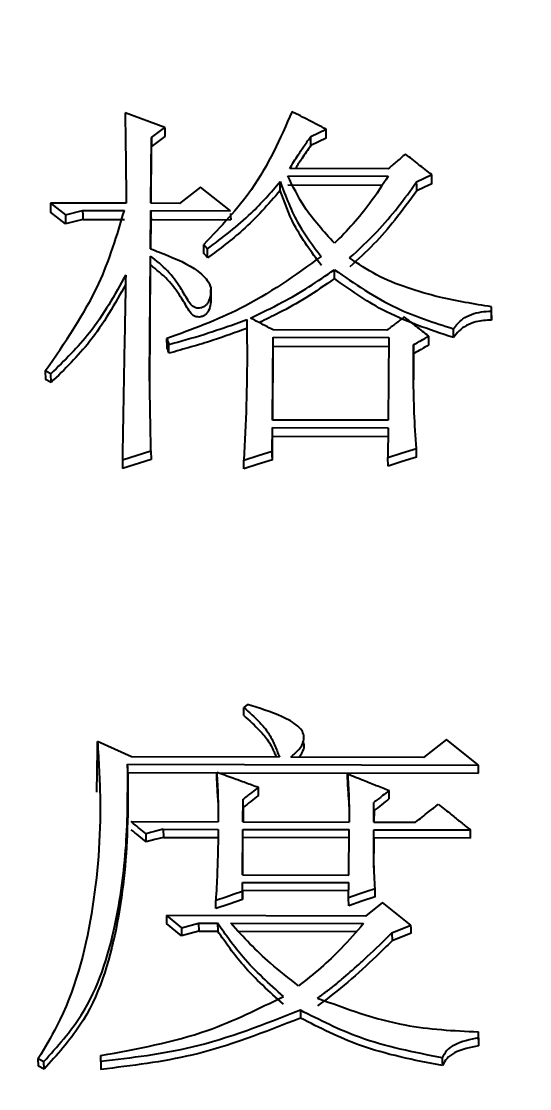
# Model space of a CAD drawing. Header units: millimetres. Extents: x 2312 to 3992, y 755 to 1943.
# Drawn here: x 2745.76 to 2748.37, y 1706.32 to 1711.8 of the extents above; entities that cross this region are included whole.
import ezdxf

# ---------------------------------------------------------------- set-up
doc = ezdxf.new("R2010")
doc.units = ezdxf.units.MM
doc.layers.add('标注', color=3, linetype='Continuous', lineweight=13)
doc.styles.add('SLDTEXTSTYLE1', font='txt.shx', dxfattribs={"width": 0.7, "bigfont": 'gbcbig.shx'})
doc.dimstyles.new('SLDDIMSTYLE12$0', dxfattribs={"dimtxt": 12, "dimasz": 10, "dimexe": 0, "dimexo": 0.0625, "dimgap": 0.875, "dimtad": 1, "dimdec": 1, "dimlfac": 1.8, "dimrnd": 1e-09, "dimzin": 12, "dimdsep": 46, "dimtxsty": 'SLDTEXTSTYLE1', "dimcen": 0.09, "dimdle": 8.16, "dimclrd": 3, "dimclre": 3, "dimadec": 0, "dimazin": 3, "dimtfac": 1, "dimtdec": 1, "dimtofl": 0, "dimtmove": 0, "dimatfit": 3, "dimfxl": 0, "dimfrac": 2, "dimtolj": 1, "dimlwd": 5, "dimlwe": 5, "dimarcsym": 0})

# ---------------------------------------------------------------- blocks, each defined once
blk = doc.blocks.new('*D45')
at = {"layer": 'Defpoints', "color": 0, "transparency": 16777216}
for p in [(2923.8087, 1855.6408), (2923.8087, 1839.6737), (2684.6011, 1694.1345)]:
    blk.add_point(p, dxfattribs=at)
at = {"layer": '标注', "color": 3, "lineweight": 5, "transparency": 16777216}
blk.add_line((2684.6011, 1694.197), (2684.6011, 1855.6408), dxfattribs=at)
at = {"layer": '标注', "color": 3, "linetype": 'Continuous', "lineweight": 5, "transparency": 16777216}
for p, q in [((2694.6011, 1855.6408), (2913.8087, 1855.6408)), ((2923.8087, 1839.7362), (2923.8087, 1855.6408))]:
    blk.add_line(p, q, dxfattribs=at)
at = {"layer": '标注', "color": 3, "transparency": 16777216}
for points in [[(2694.6011, 1857.3075), (2694.6011, 1853.9742), (2684.6011, 1855.6408)], [(2913.8087, 1857.3075), (2913.8087, 1853.9742), (2923.8087, 1855.6408)]]:
    blk.add_solid(points, dxfattribs=at)
at = {"layer": '标注', "color": 0, "transparency": 16777216, "insert": (2804.2049, 1867.9444), "char_height": 10, "attachment_point": 5, "style": 'SLDTEXTSTYLE1'}
blk.add_mtext('\\A1;{\\H2.28571x;290}', dxfattribs=at)

msp = doc.modelspace()

# ---------------------------------------------------------------- linework, layer by layer
at = {"color": 7, "linetype": 'Continuous', "lineweight": 25}
for p, q in [((2746.4965, 1711.2524), (2746.2927, 1711.3276)), ((2746.4252, 1710.8625), (2746.428, 1711.2001)), ((2746.428, 1711.2001), (2746.4965, 1711.2524)), ((2746.4972, 1711.2057), (2746.4286, 1711.1535)), ((2746.4263, 1710.8625), (2746.4286, 1711.1535)), ((2747.6436, 1711.0401), (2747.1374, 1711.0412)), ((2747.1274, 1711.0037), (2747.6433, 1711.0026)), ((2746.679, 1710.9446), (2746.5713, 1710.8622)), ((2746.8338, 1710.824), (2746.679, 1710.9446)), ((2747.0888, 1710.9275), (2747.0882, 1710.9738)), ((2747.128, 1710.9573), (2747.6121, 1710.9563)), ((2745.9093, 1710.8636), (2745.9867, 1710.8033)), ((2746.2987, 1710.8628), (2745.9093, 1710.8636)), ((2745.9873, 1710.7572), (2745.9099, 1710.8175)), ((2745.9867, 1710.8033), (2746.0745, 1710.8257)), ((2746.0745, 1710.8257), (2746.2886, 1710.8252)), ((2746.4234, 1710.6292), (2746.4249, 1710.8249)), ((2746.4249, 1710.8249), (2746.8338, 1710.824)), ((2746.5713, 1710.8622), (2746.4252, 1710.8625)), ((2746.0751, 1710.7796), (2745.9873, 1710.7572)), ((2746.0751, 1710.7796), (2746.2892, 1710.7791)), ((2746.4244, 1710.6288), (2746.4256, 1710.7788)), ((2746.4256, 1710.7788), (2746.8345, 1710.7779)), ((2746.6967, 1710.6055), (2746.696, 1710.6513)), ((2746.4181, 1709.9714), (2746.4231, 1710.5915)), ((2746.4189, 1709.9313), (2746.4237, 1710.5458)), ((2746.4237, 1710.5458), (2746.4231, 1710.5916)), ((2746.734, 1710.3745), (2746.7333, 1710.4203)), ((2748.1731, 1710.3084), (2748.1733, 1710.3311)), ((2748.174, 1710.2857), (2748.1733, 1710.3311)), ((2748.1738, 1710.263), (2748.1731, 1710.3084)), ((2748.174, 1710.2857), (2748.1738, 1710.263)), ((2746.508, 1710.1232), (2746.5073, 1710.1683)), ((2747.0492, 1709.7498), (2747.0525, 1710.1747)), ((2747.0525, 1710.1747), (2747.6464, 1710.1734)), ((2747.6369, 1710.2112), (2747.0528, 1710.2125)), ((2747.6464, 1710.1734), (2747.643, 1709.7485)), ((2747.0502, 1709.7498), (2747.0532, 1710.1295)), ((2747.0532, 1710.1295), (2747.646, 1710.1282)), ((2747.7733, 1710.0901), (2747.7736, 1709.9554)), ((2745.912, 1709.9877), (2745.8829, 1710.0029)), ((2745.8829, 1710.0029), (2745.8836, 1709.958)), ((2745.9127, 1709.9428), (2745.8836, 1709.9579)), ((2745.9127, 1709.9428), (2745.912, 1709.9877)), ((2747.643, 1709.7485), (2747.0492, 1709.7498)), ((2747.048, 1709.5899), (2747.0489, 1709.7117)), ((2747.0486, 1709.5456), (2747.0496, 1709.6672)), ((2747.0489, 1709.7117), (2747.6427, 1709.7104)), ((2747.0496, 1709.6672), (2747.0489, 1709.7117)), ((2747.0496, 1709.6672), (2747.6424, 1709.6659)), ((2747.6427, 1709.7104), (2747.6416, 1709.5582)), ((2746.2785, 1709.5459), (2746.4249, 1709.5913)), ((2746.4249, 1709.5913), (2746.4256, 1709.5469)), ((2747.6422, 1709.5139), (2747.6416, 1709.5582)), ((2746.4256, 1709.5469), (2746.2792, 1709.5016)), ((2746.9023, 1709.5002), (2746.9016, 1709.5445)), ((2746.9212, 1708.2902), (2746.9016, 1708.2749)), ((2747.2053, 1708.1413), (2747.2052, 1708.1449)), ((2746.3254, 1708.0212), (2746.1507, 1708.0989)), ((2746.1514, 1708.0566), (2746.1507, 1708.0989)), ((2747.9421, 1708.1105), (2747.8246, 1708.018)), ((2748.1066, 1707.9787), (2747.9421, 1708.1105)), ((2746.1476, 1707.8387), (2746.1514, 1708.0566)), ((2746.3056, 1707.9826), (2748.1066, 1707.9787)), ((2746.3063, 1707.9405), (2746.3056, 1707.9826)), ((2746.3065, 1707.9297), (2746.3057, 1707.9723)), ((2747.0847, 1708.0196), (2746.3254, 1708.0212)), ((2747.8246, 1708.018), (2747.1431, 1708.0195)), ((2746.3063, 1707.9405), (2746.7629, 1707.9395)), ((2746.7724, 1707.9395), (2748.1073, 1707.9366)), ((2746.7684, 1707.8105), (2746.77, 1707.7633)), ((2746.8973, 1707.687), (2746.8981, 1707.8032)), ((2746.8988, 1707.7614), (2746.8983, 1707.687)), ((2747.4407, 1707.7994), (2747.4421, 1707.7539)), ((2747.569, 1707.6855), (2747.5698, 1707.7863)), ((2747.5705, 1707.7444), (2747.57, 1707.6855)), ((2746.3229, 1707.6882), (2746.7707, 1707.6872)), ((2746.4881, 1707.6491), (2746.7705, 1707.6484)), ((2746.4881, 1707.6491), (2746.4888, 1707.6074)), ((2746.8953, 1707.4151), (2746.897, 1707.6482)), ((2746.897, 1707.6482), (2747.4422, 1707.647)), ((2746.8977, 1707.6065), (2746.897, 1707.6482)), ((2746.8973, 1707.687), (2747.4425, 1707.6858)), ((2747.4405, 1707.414), (2747.4422, 1707.647)), ((2747.5687, 1707.6467), (2748.0652, 1707.6457)), ((2747.5694, 1707.605), (2747.5687, 1707.6467)), ((2747.569, 1707.6855), (2747.7832, 1707.6851)), ((2746.4888, 1707.6074), (2746.7712, 1707.6068)), ((2746.8963, 1707.4151), (2746.8977, 1707.6065)), ((2747.4419, 1707.6053), (2746.8977, 1707.6065)), ((2748.0659, 1707.604), (2747.5694, 1707.605)), ((2746.8947, 1707.3296), (2746.895, 1707.3763)), ((2746.895, 1707.3763), (2747.4402, 1707.3751)), ((2746.8957, 1707.335), (2746.895, 1707.3763)), ((2746.8953, 1707.4151), (2747.4405, 1707.414)), ((2747.4396, 1707.2973), (2747.4402, 1707.3751)), ((2746.8947, 1707.3296), (2746.8954, 1707.2884)), ((2746.8954, 1707.2884), (2746.8957, 1707.335)), ((2747.4399, 1707.3338), (2746.8957, 1707.335)), ((2747.4403, 1707.2561), (2747.4396, 1707.2973)), ((2747.6147, 1707.2735), (2747.5266, 1707.2036)), ((2747.7599, 1707.1564), (2747.6147, 1707.2735)), ((2746.5044, 1707.2058), (2746.5818, 1707.1433)), ((2747.5266, 1707.2036), (2746.5044, 1707.2058)), ((2746.5825, 1707.1024), (2746.5051, 1707.1648)), ((2746.5818, 1707.1433), (2746.6696, 1707.1665)), ((2746.6696, 1707.1665), (2746.767, 1707.1663)), ((2746.6696, 1707.1665), (2746.6703, 1707.1255)), ((2746.767, 1707.1663), (2746.7677, 1707.1253)), ((2746.8351, 1707.1662), (2747.5165, 1707.1647)), ((2747.6622, 1707.1176), (2747.7599, 1707.1564)), ((2746.6703, 1707.1255), (2746.5825, 1707.1024)), ((2746.6703, 1707.1255), (2746.7677, 1707.1253)), ((2746.8737, 1707.1251), (2747.4797, 1707.1238)), ((2747.6622, 1707.1176), (2747.6629, 1707.0767)), ((2747.7606, 1707.1154), (2747.6629, 1707.0767)), ((2747.1921, 1706.7204), (2747.1928, 1706.68)), ((2748.1062, 1706.5775), (2748.1064, 1706.6088)), ((2748.1071, 1706.5686), (2748.1064, 1706.6088)), ((2748.1062, 1706.5775), (2748.1069, 1706.5373)), ((2748.1071, 1706.5686), (2748.1069, 1706.5373)), ((2745.8476, 1706.4326), (2745.8468, 1706.4726)), ((2745.8469, 1706.4726), (2745.876, 1706.4569)), ((2745.8767, 1706.4168), (2745.876, 1706.4569)), ((2746.168, 1706.4563), (2746.1682, 1706.4876)), ((2746.168, 1706.4563), (2746.1687, 1706.4163)), ((2745.8767, 1706.4168), (2745.8476, 1706.4326))]:
    msp.add_line(p, q, dxfattribs=at)
at = {"color": 7, "linetype": 'Continuous', "lineweight": 25, "flags": 128}
for points in [[(2746.428, 1711.2001), (2746.4283, 1711.174), (2746.4286, 1711.1535)], [(2746.4965, 1711.2524), (2746.4969, 1711.2262), (2746.4972, 1711.2057)], [(2747.2458, 1711.2058), (2747.2849, 1711.2245), (2747.324, 1711.2431)], [(2747.2464, 1711.1592), (2747.2461, 1711.1853), (2747.2458, 1711.2058)], [(2747.3246, 1711.1964), (2747.3243, 1711.2226), (2747.324, 1711.2431)], [(2747.3246, 1711.1964), (2747.2855, 1711.1778), (2747.2464, 1711.1592)], [(2747.7891, 1710.9722), (2747.8281, 1710.9909), (2747.8672, 1711.0096)], [(2747.8679, 1710.9632), (2747.8675, 1710.9892), (2747.8672, 1711.0096)], [(2747.7897, 1710.9259), (2747.7893, 1710.9519), (2747.7891, 1710.9722)], [(2747.8679, 1710.9632), (2747.8288, 1710.9446), (2747.7897, 1710.9259)], [(2745.9093, 1710.8636), (2745.9096, 1710.8378), (2745.9099, 1710.8175)], [(2746.0745, 1710.8257), (2746.0748, 1710.7999), (2746.0751, 1710.7796)], [(2746.4249, 1710.8249), (2746.4253, 1710.7991), (2746.4256, 1710.7788)], [(2745.9867, 1710.8033), (2745.987, 1710.7775), (2745.9873, 1710.7572)], [(2746.834, 1710.8103), (2746.8342, 1710.7982), (2746.8345, 1710.7779)], [(2746.6961, 1710.6512), (2746.7058, 1710.6399), (2746.7154, 1710.6286)], [(2746.7161, 1710.5828), (2746.7064, 1710.5941), (2746.6968, 1710.6054)], [(2746.7161, 1710.5828), (2746.7158, 1710.5994), (2746.7156, 1710.614), (2746.7154, 1710.6286)], [(2747.3675, 1710.476), (2747.3673, 1710.4879), (2747.3672, 1710.4998), (2747.3669, 1710.5216)], [(2747.9784, 1710.1728), (2747.9782, 1710.1854), (2747.978, 1710.198), (2747.9777, 1710.2181)], [(2747.0532, 1710.1295), (2747.0528, 1710.1548), (2747.0525, 1710.1747)], [(2747.8515, 1710.1353), (2747.8512, 1710.1606), (2747.8509, 1710.1805)], [(2746.5175, 1710.0928), (2746.5171, 1710.1181), (2746.5168, 1710.1379)], [(2747.7726, 1710.1352), (2747.773, 1710.11), (2747.7733, 1710.0901)], [(2746.9016, 1709.5445), (2746.9748, 1709.5672), (2747.048, 1709.5899)], [(2747.0486, 1709.5456), (2747.0483, 1709.5704), (2747.048, 1709.5899)], [(2747.6416, 1709.5582), (2747.7147, 1709.5809), (2747.7879, 1709.6036)], [(2747.7886, 1709.5592), (2747.7154, 1709.5365), (2747.6422, 1709.5139)], [(2747.7886, 1709.5592), (2747.7882, 1709.584), (2747.7879, 1709.6036)], [(2746.2785, 1709.5459), (2746.2789, 1709.5211), (2746.2792, 1709.5016)], [(2747.0486, 1709.5456), (2746.9754, 1709.5229), (2746.9023, 1709.5002)], [(2746.9023, 1708.2323), (2746.9021, 1708.2472), (2746.9019, 1708.261), (2746.9016, 1708.2749)], [(2748.1073, 1707.9366), (2748.1069, 1707.9602), (2748.1066, 1707.9787)], [(2746.7636, 1707.9008), (2746.7632, 1707.9244), (2746.7629, 1707.9429)], [(2747.4352, 1707.8917), (2747.4349, 1707.9152), (2747.4345, 1707.9337)], [(2746.9772, 1707.8231), (2746.9768, 1707.8466), (2746.9765, 1707.865)], [(2746.8988, 1707.7614), (2746.8985, 1707.7848), (2746.8981, 1707.8032)], [(2747.6488, 1707.8062), (2747.6484, 1707.8297), (2747.6481, 1707.8481)], [(2747.5705, 1707.7444), (2747.5701, 1707.7679), (2747.5698, 1707.7863)], [(2746.4881, 1707.6491), (2746.4442, 1707.6375), (2746.4223, 1707.6317), (2746.4003, 1707.626)], [(2748.0659, 1707.604), (2748.0655, 1707.6273), (2748.0652, 1707.6457)], [(2746.401, 1707.5843), (2746.4007, 1707.6076), (2746.4003, 1707.626)], [(2746.4888, 1707.6074), (2746.4449, 1707.5959), (2746.401, 1707.5843)], [(2746.8947, 1707.3296), (2746.8526, 1707.3153), (2746.8105, 1707.301), (2746.7581, 1707.2832)], [(2747.5763, 1707.3437), (2747.5342, 1707.3294), (2747.4921, 1707.3151), (2747.4396, 1707.2973)], [(2747.577, 1707.3024), (2747.5766, 1707.3255), (2747.5763, 1707.3437)], [(2746.7588, 1707.242), (2746.7584, 1707.2651), (2746.7581, 1707.2832)], [(2746.8954, 1707.2884), (2746.8271, 1707.2652), (2746.7588, 1707.242)], [(2747.577, 1707.3024), (2747.5086, 1707.2793), (2747.4403, 1707.2561)], [(2746.5044, 1707.2058), (2746.5048, 1707.1829), (2746.5051, 1707.1648)], [(2747.7606, 1707.1154), (2747.7602, 1707.1384), (2747.7599, 1707.1564)], [(2746.5818, 1707.1433), (2746.5822, 1707.1204), (2746.5825, 1707.1024)], [(2747.9205, 1706.476), (2747.9207, 1706.4648), (2747.9209, 1706.4537), (2747.9212, 1706.4359)]]:
    msp.add_lwpolyline(points, dxfattribs=at)
at = {"color": 7, "linetype": 'Continuous', "lineweight": 25}
for points, knots in [([(2746.2927, 1711.3276), (2746.2934, 1711.2715), (2746.2948, 1711.1661), (2746.2968, 1711.0111), (2746.298, 1710.9122), (2746.2987, 1710.8628)], [0, 0, 0, 0, 0.363, 0.681499, 1, 1, 1, 1]), ([(2747.1494, 1711.3333), (2747.0889, 1711.1956), (2746.9799, 1710.9478), (2746.7834, 1710.7425), (2746.696, 1710.6513)], [0, 0, 0, 0, 0.555435, 1, 1, 1, 1]), ([(2747.324, 1711.2431), (2747.2949, 1711.2581), (2747.2367, 1711.2882), (2747.1786, 1711.3182), (2747.1495, 1711.3333)], [0, 0, 0, 0, 0.500001, 1, 1, 1, 1]), ([(2747.1374, 1711.0412), (2747.1518, 1711.0648), (2747.1761, 1711.1046), (2747.213, 1711.1591), (2747.2349, 1711.1902), (2747.2458, 1711.2058)], [0, 0, 0, 0, 0.422902, 0.711407, 1, 1, 1, 1]), ([(2747.2464, 1711.1592), (2747.2304, 1711.1367), (2747.2033, 1711.0985), (2747.1777, 1711.0587), (2747.1673, 1711.0418), (2747.1668, 1711.0411)], [0, 0, 0, 0, 0.580387, 0.982447, 1, 1, 1, 1]), ([(2747.7318, 1711.1149), (2747.7171, 1711.1024), (2747.6877, 1711.0775), (2747.6583, 1711.0526), (2747.6436, 1711.0401)], [0, 0, 0, 0, 0.5000012, 1, 1, 1, 1]), ([(2747.8672, 1711.0096), (2747.8447, 1711.0271), (2747.7995, 1711.0623), (2747.7544, 1711.0973), (2747.7318, 1711.1149)], [0, 0, 0, 0, 0.500001, 1, 1, 1, 1]), ([(2747.3679, 1710.6573), (2747.3128, 1710.7175), (2747.2149, 1710.8242), (2747.154, 1710.9492), (2747.1274, 1711.0037)], [0, 0, 0, 0, 0.563718, 1, 1, 1, 1]), ([(2747.6433, 1711.0026), (2747.613, 1710.9554), (2747.5585, 1710.8709), (2747.4651, 1710.756), (2747.4004, 1710.6903), (2747.3679, 1710.6573)], [0, 0, 0, 0, 0.385355, 0.691748, 1, 1, 1, 1]), ([(2746.7154, 1710.6286), (2746.7933, 1710.6874), (2746.9314, 1710.7917), (2747.0405, 1710.9184), (2747.0881, 1710.9737)], [0, 0, 0, 0, 0.56359, 1, 1, 1, 1]), ([(2747.0888, 1710.9274), (2747.0273, 1710.8574), (2746.9168, 1710.7315), (2746.7778, 1710.6285), (2746.7161, 1710.5828)], [0, 0, 0, 0, 0.556185, 1, 1, 1, 1]), ([(2747.0882, 1710.9738), (2747.1166, 1710.8981), (2747.1677, 1710.7622), (2747.2588, 1710.6427), (2747.2992, 1710.5897)], [0, 0, 0, 0, 0.556434, 1, 1, 1, 1]), ([(2747.2999, 1710.5439), (2747.2494, 1710.6117), (2747.1596, 1710.732), (2747.1103, 1710.868), (2747.0888, 1710.9275)], [0, 0, 0, 0, 0.563214, 1, 1, 1, 1]), ([(2747.4452, 1710.5818), (2747.4934, 1710.6264), (2747.5823, 1710.7086), (2747.6944, 1710.8412), (2747.7575, 1710.9285), (2747.7891, 1710.9722)], [0, 0, 0, 0, 0.371082, 0.684797, 1, 1, 1, 1]), ([(2747.7897, 1710.9259), (2747.753, 1710.8756), (2747.6844, 1710.7814), (2747.5708, 1710.6499), (2747.4876, 1710.5741), (2747.4459, 1710.5361)], [0, 0, 0, 0, 0.36389, 0.680814, 1, 1, 1, 1]), ([(2745.8829, 1710.0029), (2745.9843, 1710.1488), (2746.1644, 1710.408), (2746.2508, 1710.6983), (2746.2886, 1710.8252)], [0, 0, 0, 0, 0.562853, 1, 1, 1, 1]), ([(2746.4234, 1710.6292), (2746.4538, 1710.6174), (2746.5454, 1710.5817), (2746.6519, 1710.5332), (2746.7164, 1710.4676), (2746.7357, 1710.4301), (2746.7319, 1710.3904), (2746.7233, 1710.3604), (2746.7096, 1710.3399), (2746.6965, 1710.3296), (2746.6808, 1710.3243), (2746.6641, 1710.3236), (2746.6482, 1710.3277), (2746.63, 1710.3405), (2746.6081, 1710.376), (2746.572, 1710.4378), (2746.5134, 1710.5191), (2746.4535, 1710.5671), (2746.4231, 1710.5915)], [0, 0, 0, 0, 0.1055, 0.317731, 0.367827, 0.418333, 0.462154, 0.509862, 0.530038, 0.547224, 0.56445, 0.581514, 0.59915, 0.615063, 0.654167, 0.743395, 0.869467, 1, 1, 1, 1]), ([(2746.7327, 1710.3746), (2746.7328, 1710.3651), (2746.733, 1710.3426), (2746.7239, 1710.315), (2746.7103, 1710.2945), (2746.6972, 1710.2842), (2746.6815, 1710.279), (2746.6648, 1710.2782), (2746.6489, 1710.2823), (2746.6307, 1710.2951), (2746.6088, 1710.3306), (2746.5727, 1710.3924), (2746.514, 1710.4735), (2746.4542, 1710.5214), (2746.4238, 1710.5458)], [0, 0, 0, 0, 0.060064, 0.1433098, 0.1786305, 0.2086964, 0.2388321, 0.2686899, 0.2995765, 0.3274387, 0.3958369, 0.5519555, 0.7720802, 1, 1, 1, 1]), ([(2747.2992, 1710.5897), (2747.1654, 1710.4935), (2746.9244, 1710.3202), (2746.6357, 1710.2151), (2746.5073, 1710.1683)], [0, 0, 0, 0, 0.5550991, 1, 1, 1, 1]), ([(2748.1733, 1710.3311), (2748.0836, 1710.3456), (2747.9361, 1710.3695), (2747.7391, 1710.4269), (2747.5804, 1710.4897), (2747.49, 1710.5513), (2747.4452, 1710.5818)], [0, 0, 0, 0, 0.344328, 0.565706, 0.784854, 1, 1, 1, 1]), ([(2746.2957, 1710.4938), (2746.239, 1710.3918), (2746.1371, 1710.2085), (2745.9812, 1710.0556), (2745.912, 1709.9877)], [0, 0, 0, 0, 0.555822, 1, 1, 1, 1]), ([(2746.2957, 1710.4938), (2746.2946, 1710.4359), (2746.2912, 1710.2497), (2746.2854, 1709.9341), (2746.2808, 1709.6753), (2746.2785, 1709.5459)], [0, 0, 0, 0, 0.183965, 0.591973, 1, 1, 1, 1]), ([(2746.9365, 1710.2733), (2746.9912, 1710.2997), (2747.0938, 1710.3493), (2747.2379, 1710.4322), (2747.3238, 1710.4918), (2747.3668, 1710.5216)], [0, 0, 0, 0, 0.362463, 0.680392, 1, 1, 1, 1]), ([(2747.3668, 1710.5216), (2747.4698, 1710.4503), (2747.6554, 1710.3215), (2747.8784, 1710.25), (2747.9777, 1710.2181)], [0, 0, 0, 0, 0.554548, 1, 1, 1, 1]), ([(2746.2963, 1710.4481), (2746.2397, 1710.3464), (2746.1378, 1710.1632), (2745.9819, 1710.0106), (2745.9127, 1709.9428)], [0, 0, 0, 0, 0.555763, 1, 1, 1, 1]), ([(2747.3675, 1710.476), (2747.3191, 1710.4425), (2747.2275, 1710.3792), (2747.0966, 1710.3058), (2747.0149, 1710.2661), (2746.9814, 1710.2498)], [0, 0, 0, 0, 0.398257, 0.752913, 1, 1, 1, 1]), ([(2747.9784, 1710.1728), (2747.8526, 1710.2145), (2747.6299, 1710.2881), (2747.447, 1710.419), (2747.3675, 1710.476)], [0, 0, 0, 0, 0.565193, 1, 1, 1, 1]), ([(2747.0528, 1710.2125), (2747.0334, 1710.2226), (2746.9947, 1710.2429), (2746.9559, 1710.2632), (2746.9365, 1710.2733)], [0, 0, 0, 0, 0.500001, 1, 1, 1, 1]), ([(2747.7251, 1710.2791), (2747.7104, 1710.2678), (2747.681, 1710.2452), (2747.6516, 1710.2226), (2747.6369, 1710.2112)], [0, 0, 0, 0, 0.500001, 1, 1, 1, 1]), ([(2747.8509, 1710.1805), (2747.8299, 1710.1969), (2747.788, 1710.2298), (2747.7461, 1710.2627), (2747.7251, 1710.2791)], [0, 0, 0, 0, 0.500001, 1, 1, 1, 1]), ([(2747.9777, 1710.2181), (2747.9925, 1710.2364), (2748.0171, 1710.267), (2748.0699, 1710.2936), (2748.1203, 1710.3068), (2748.1555, 1710.3079), (2748.1731, 1710.3084)], [0, 0, 0, 0, 0.327682, 0.547658, 0.772731, 1, 1, 1, 1]), ([(2746.5168, 1710.1379), (2746.5768, 1710.1546), (2746.6746, 1710.1816), (2746.8075, 1710.2258), (2746.8804, 1710.2524), (2746.917, 1710.2658)], [0, 0, 0, 0, 0.4430483, 0.7213766, 1, 1, 1, 1]), ([(2746.9176, 1710.2204), (2746.8601, 1710.1994), (2746.7659, 1710.1648), (2746.6313, 1710.1248), (2746.5554, 1710.1035), (2746.5175, 1710.0928)], [0, 0, 0, 0, 0.438824, 0.719338, 1, 1, 1, 1]), ([(2746.917, 1710.2658), (2746.9176, 1710.2137), (2746.9194, 1710.0679), (2746.9163, 1709.8276), (2746.9065, 1709.6389), (2746.9016, 1709.5445)], [0, 0, 0, 0, 0.217005, 0.608337, 1, 1, 1, 1]), ([(2748.1738, 1710.263), (2748.1465, 1710.2616), (2748.1018, 1710.2591), (2748.0452, 1710.2371), (2748.0054, 1710.2091), (2747.9873, 1710.1848), (2747.9784, 1710.1728)], [0, 0, 0, 0, 0.349514, 0.572105, 0.788858, 1, 1, 1, 1]), ([(2746.5073, 1710.1683), (2746.5089, 1710.1632), (2746.5121, 1710.1531), (2746.5152, 1710.143), (2746.5168, 1710.1379)], [0, 0, 0, 0, 0.500003, 1, 1, 1, 1]), ([(2747.7726, 1710.1352), (2747.7857, 1710.1428), (2747.8117, 1710.1579), (2747.8378, 1710.173), (2747.8509, 1710.1805)], [0, 0, 0, 0, 0.5000023, 1, 1, 1, 1]), ([(2747.7879, 1709.6036), (2747.7839, 1709.6648), (2747.776, 1709.7842), (2747.7726, 1709.9615), (2747.7726, 1710.0773), (2747.7726, 1710.1352)], [0, 0, 0, 0, 0.345403, 0.672631, 1, 1, 1, 1]), ([(2747.8515, 1710.1353), (2747.8385, 1710.1278), (2747.8124, 1710.1127), (2747.7863, 1710.0976), (2747.7733, 1710.0901)], [0, 0, 0, 0, 0.500001, 1, 1, 1, 1]), ([(2746.4249, 1709.5913), (2746.4242, 1709.6332), (2746.4227, 1709.7176), (2746.4204, 1709.8443), (2746.4189, 1709.929), (2746.4181, 1709.9714)], [0, 0, 0, 0, 0.3304269, 0.6652126, 1, 1, 1, 1]), ([(2746.9016, 1708.2749), (2746.9297, 1708.2497), (2746.9755, 1708.2084), (2747.0303, 1708.1441), (2747.0605, 1708.0824), (2747.0766, 1708.0405), (2747.0847, 1708.0196)], [0, 0, 0, 0, 0.345885, 0.5666125, 0.7839463, 1, 1, 1, 1]), ([(2747.1431, 1708.0195), (2747.1575, 1708.0316), (2747.1858, 1708.0555), (2747.2104, 1708.0952), (2747.2118, 1708.1311), (2747.2003, 1708.1572), (2747.1656, 1708.1939), (2747.0714, 1708.2422), (2746.981, 1708.2711), (2746.9212, 1708.2902)], [0, 0, 0, 0, 0.1191, 0.234439, 0.295294, 0.357207, 0.420771, 0.617411, 1, 1, 1, 1]), ([(2746.9023, 1708.2323), (2746.9304, 1708.2072), (2746.9763, 1708.166), (2747.0309, 1708.1017), (2747.0548, 1708.054), (2747.0657, 1708.0263), (2747.0684, 1708.0196)], [0, 0, 0, 0, 0.405263, 0.663838, 0.91838, 1, 1, 1, 1]), ([(2746.1507, 1708.0989), (2746.1566, 1708.001), (2746.1743, 1707.7073), (2746.1375, 1707.2133), (2746.0186, 1706.7583), (2745.8795, 1706.5269), (2745.8468, 1706.4726)], [0, 0, 0, 0, 0.177431, 0.532106, 0.890239, 1, 1, 1, 1]), ([(2747.1867, 1708.0194), (2747.1962, 1708.0328), (2747.211, 1708.0539), (2747.2132, 1708.0847), (2747.207, 1708.0973), (2747.2048, 1708.1017)], [0, 0, 0, 0, 0.531291, 0.836454, 1, 1, 1, 1]), ([(2745.876, 1706.4569), (2745.9447, 1706.5339), (2746.127, 1706.7384), (2746.247, 1707.1321), (2746.307, 1707.5664), (2746.306, 1707.8432), (2746.3056, 1707.9826)], [0, 0, 0, 0, 0.181236, 0.481212, 0.738828, 1, 1, 1, 1]), ([(2746.3063, 1707.9405), (2746.3067, 1707.8445), (2746.3078, 1707.577), (2746.2626, 1707.1381), (2746.1313, 1706.7001), (2745.9423, 1706.4898), (2745.8767, 1706.4168)], [0, 0, 0, 0, 0.18023, 0.502771, 0.827359, 1, 1, 1, 1]), ([(2746.7629, 1707.9429), (2746.7645, 1707.916), (2746.7678, 1707.86), (2746.7701, 1707.7747), (2746.7705, 1707.7164), (2746.7707, 1707.6872)], [0, 0, 0, 0, 0.316847, 0.658364, 1, 1, 1, 1]), ([(2746.7629, 1707.9429), (2746.7906, 1707.9328), (2746.84, 1707.9148), (2746.9112, 1707.8888), (2746.9547, 1707.873), (2746.9765, 1707.865)], [0, 0, 0, 0, 0.388964, 0.694482, 1, 1, 1, 1]), ([(2747.4345, 1707.9337), (2747.4364, 1707.907), (2747.4401, 1707.8524), (2747.4422, 1707.7697), (2747.4424, 1707.7138), (2747.4425, 1707.6858)], [0, 0, 0, 0, 0.323885, 0.66186, 1, 1, 1, 1]), ([(2747.4345, 1707.9337), (2747.4618, 1707.9228), (2747.5111, 1707.9031), (2747.5822, 1707.8745), (2747.6261, 1707.8569), (2747.6481, 1707.8481)], [0, 0, 0, 0, 0.383246, 0.691623, 1, 1, 1, 1]), ([(2746.7683, 1707.8096), (2746.7683, 1707.8111), (2746.7675, 1707.8416), (2746.7655, 1707.872), (2746.7636, 1707.9008)], [0, 0, 0, 0, 0.05032, 1, 1, 1, 1]), ([(2746.9765, 1707.865), (2746.9653, 1707.8562), (2746.9466, 1707.8415), (2746.9205, 1707.8209), (2746.9056, 1707.8091), (2746.8981, 1707.8032)], [0, 0, 0, 0, 0.42963, 0.714815, 1, 1, 1, 1]), ([(2747.4406, 1707.7991), (2747.4405, 1707.8022), (2747.4397, 1707.8331), (2747.4373, 1707.864), (2747.4352, 1707.8917)], [0, 0, 0, 0, 0.101815, 1, 1, 1, 1]), ([(2746.9772, 1707.8231), (2746.9641, 1707.8128), (2746.938, 1707.7922), (2746.9119, 1707.7716), (2746.8988, 1707.7614)], [0, 0, 0, 0, 0.499998, 1, 1, 1, 1]), ([(2747.6481, 1707.8481), (2747.6369, 1707.8393), (2747.6182, 1707.8245), (2747.5921, 1707.8039), (2747.5772, 1707.7922), (2747.5698, 1707.7863)], [0, 0, 0, 0, 0.4296301, 0.7148152, 1, 1, 1, 1]), ([(2747.6488, 1707.8062), (2747.6357, 1707.7959), (2747.6096, 1707.7753), (2747.5835, 1707.7547), (2747.5705, 1707.7444)], [0, 0, 0, 0, 0.499998, 1, 1, 1, 1]), ([(2747.7832, 1707.6851), (2747.7944, 1707.6939), (2747.8168, 1707.7116), (2747.856, 1707.7426), (2747.884, 1707.7646), (2747.9007, 1707.7778)], [0, 0, 0, 0, 0.28642, 0.57284, 1, 1, 1, 1]), ([(2747.9007, 1707.7778), (2747.9229, 1707.76), (2747.9614, 1707.7291), (2748.0162, 1707.685), (2748.0489, 1707.6588), (2748.0652, 1707.6457)], [0, 0, 0, 0, 0.404353, 0.702176, 1, 1, 1, 1]), ([(2746.4003, 1707.626), (2746.3893, 1707.6349), (2746.3708, 1707.6497), (2746.345, 1707.6705), (2746.3303, 1707.6823), (2746.3229, 1707.6882)], [0, 0, 0, 0, 0.429625, 0.714812, 1, 1, 1, 1]), ([(2746.401, 1707.5843), (2746.3881, 1707.5947), (2746.3623, 1707.6154), (2746.3365, 1707.6361), (2746.3236, 1707.6465)], [0, 0, 0, 0, 0.499999, 1, 1, 1, 1]), ([(2746.7705, 1707.6484), (2746.7701, 1707.6197), (2746.7693, 1707.5445), (2746.7658, 1707.4228), (2746.7606, 1707.3297), (2746.7581, 1707.2832)], [0, 0, 0, 0, 0.2361879, 0.6180177, 1, 1, 1, 1]), ([(2747.5763, 1707.3437), (2747.5733, 1707.3873), (2747.5689, 1707.4528), (2747.5686, 1707.5539), (2747.5687, 1707.6112), (2747.5687, 1707.6467)], [0, 0, 0, 0, 0.43232, 0.648323, 1, 1, 1, 1]), ([(2747.5694, 1707.605), (2747.5693, 1707.583), (2747.5692, 1707.5563), (2747.5694, 1707.5295), (2747.5694, 1707.5247)], [0, 0, 0, 0, 0.822936, 1, 1, 1, 1]), ([(2747.5713, 1707.4377), (2747.5709, 1707.4469), (2747.5702, 1707.463), (2747.5697, 1707.4868), (2747.5695, 1707.4958), (2747.5695, 1707.5025), (2747.5694, 1707.5114), (2747.5693, 1707.5194), (2747.5693, 1707.5252)], [0, 0, 0, 0, 0.222261, 0.392061, 0.55365, 0.68703, 0.769531, 1, 1, 1, 1]), ([(2747.1049, 1706.791), (2747.0328, 1706.8555), (2746.9049, 1706.97), (2746.8089, 1707.1067), (2746.767, 1707.1663)], [0, 0, 0, 0, 0.563525, 1, 1, 1, 1]), ([(2747.1833, 1706.8455), (2747.1341, 1706.8834), (2747.0462, 1706.9511), (2746.9323, 1707.0605), (2746.8675, 1707.1309), (2746.8351, 1707.1662)], [0, 0, 0, 0, 0.388501, 0.693686, 1, 1, 1, 1]), ([(2747.5165, 1707.1647), (2747.4789, 1707.1215), (2747.4101, 1707.0424), (2747.2982, 1706.9359), (2747.2216, 1706.8757), (2747.1833, 1706.8455)], [0, 0, 0, 0, 0.375876, 0.686967, 1, 1, 1, 1]), ([(2747.1056, 1706.7505), (2747.0335, 1706.8149), (2746.9056, 1706.9292), (2746.8096, 1707.0657), (2746.7677, 1707.1253)], [0, 0, 0, 0, 0.563575, 1, 1, 1, 1]), ([(2747.2802, 1706.7827), (2747.2842, 1706.7857), (2747.2902, 1706.7901), (2747.2982, 1706.796), (2747.3041, 1706.8004), (2747.3101, 1706.8049), (2747.3161, 1706.8093), (2747.3221, 1706.8137), (2747.328, 1706.8182), (2747.334, 1706.8227), (2747.3399, 1706.8272), (2747.3458, 1706.8317), (2747.3537, 1706.8377), (2747.3615, 1706.8438), (2747.3693, 1706.8499), (2747.3752, 1706.8545), (2747.3867, 1706.8637), (2747.4268, 1706.8966), (2747.4782, 1706.9423), (2747.5649, 1707.0218), (2747.6205, 1707.0766), (2747.6622, 1707.1176)], [0, 0, 0, 0, 0.02894, 0.043438, 0.057936, 0.072434, 0.086932, 0.101431, 0.115929, 0.130427, 0.144925, 0.159423, 0.173921, 0.202918, 0.217416, 0.231914, 0.246412, 0.304408, 0.536452, 0.65244, 1, 1, 1, 1]), ([(2747.6629, 1707.0767), (2747.6356, 1707.0499), (2747.562, 1706.9777), (2747.439, 1706.8619), (2747.3337, 1706.7822), (2747.2809, 1706.7423)], [0, 0, 0, 0, 0.227593, 0.612877, 1, 1, 1, 1]), ([(2746.1682, 1706.4877), (2746.3541, 1706.5214), (2746.6837, 1706.5811), (2746.9771, 1706.7273), (2747.1049, 1706.791)], [0, 0, 0, 0, 0.564094, 1, 1, 1, 1]), ([(2747.2802, 1706.7827), (2747.4277, 1706.7279), (2747.6928, 1706.6293), (2747.9793, 1706.6151), (2748.1064, 1706.6088)], [0, 0, 0, 0, 0.556276, 1, 1, 1, 1]), ([(2747.1921, 1706.7204), (2747.0091, 1706.6479), (2746.6806, 1706.5177), (2746.3254, 1706.4751), (2746.168, 1706.4563)], [0, 0, 0, 0, 0.556968, 1, 1, 1, 1]), ([(2747.9205, 1706.476), (2747.7757, 1706.504), (2747.5189, 1706.5537), (2747.2914, 1706.6698), (2747.1921, 1706.7204)], [0, 0, 0, 0, 0.563904, 1, 1, 1, 1]), ([(2747.1928, 1706.68), (2747.0098, 1706.6076), (2746.6813, 1706.4776), (2746.3261, 1706.4351), (2746.1687, 1706.4163)], [0, 0, 0, 0, 0.556935, 1, 1, 1, 1]), ([(2747.9212, 1706.4359), (2747.7764, 1706.4639), (2747.5197, 1706.5136), (2747.2921, 1706.6295), (2747.1928, 1706.68)], [0, 0, 0, 0, 0.563951, 1, 1, 1, 1]), ([(2748.1062, 1706.5775), (2748.0633, 1706.5691), (2748.0041, 1706.5576), (2747.9416, 1706.5155), (2747.9275, 1706.489), (2747.9205, 1706.476)], [0, 0, 0, 0, 0.572056, 0.790049, 1, 1, 1, 1]), ([(2748.1069, 1706.5373), (2748.064, 1706.529), (2748.0049, 1706.5175), (2747.9423, 1706.4754), (2747.9282, 1706.4489), (2747.9212, 1706.4359)], [0, 0, 0, 0, 0.572218, 0.79018, 1, 1, 1, 1])]:
    msp.add_open_spline(points, degree=3, knots=knots, dxfattribs=at)
msp.add_open_spline([(2746.5175, 1710.0928), (2746.5159, 1710.0979), (2746.5127, 1710.108), (2746.5096, 1710.118), (2746.508, 1710.1231)], degree=3, dxfattribs=at)

# ---------------------------------------------------------------- dimensions: what is measured, and where the dimension line sits
at = {"layer": '标注'}
dim = msp.add_linear_dim(base=(2923.8087, 1855.6408), p1=(2684.6011, 1694.1345), p2=(2923.8087, 1839.6737), text='{\\H2.28571x;290}', dimstyle='SLDDIMSTYLE12$0', override={"dimtxt": 10, "dimtdec": 3, "dimtzin": 0}, dxfattribs=at)
dim.commit()
dim.dimension.update_dxf_attribs({"geometry": '*D45', "text_midpoint": (2804.2049, 1855.6408), "dimtype": 160})

doc.saveas('drawing.dxf')
